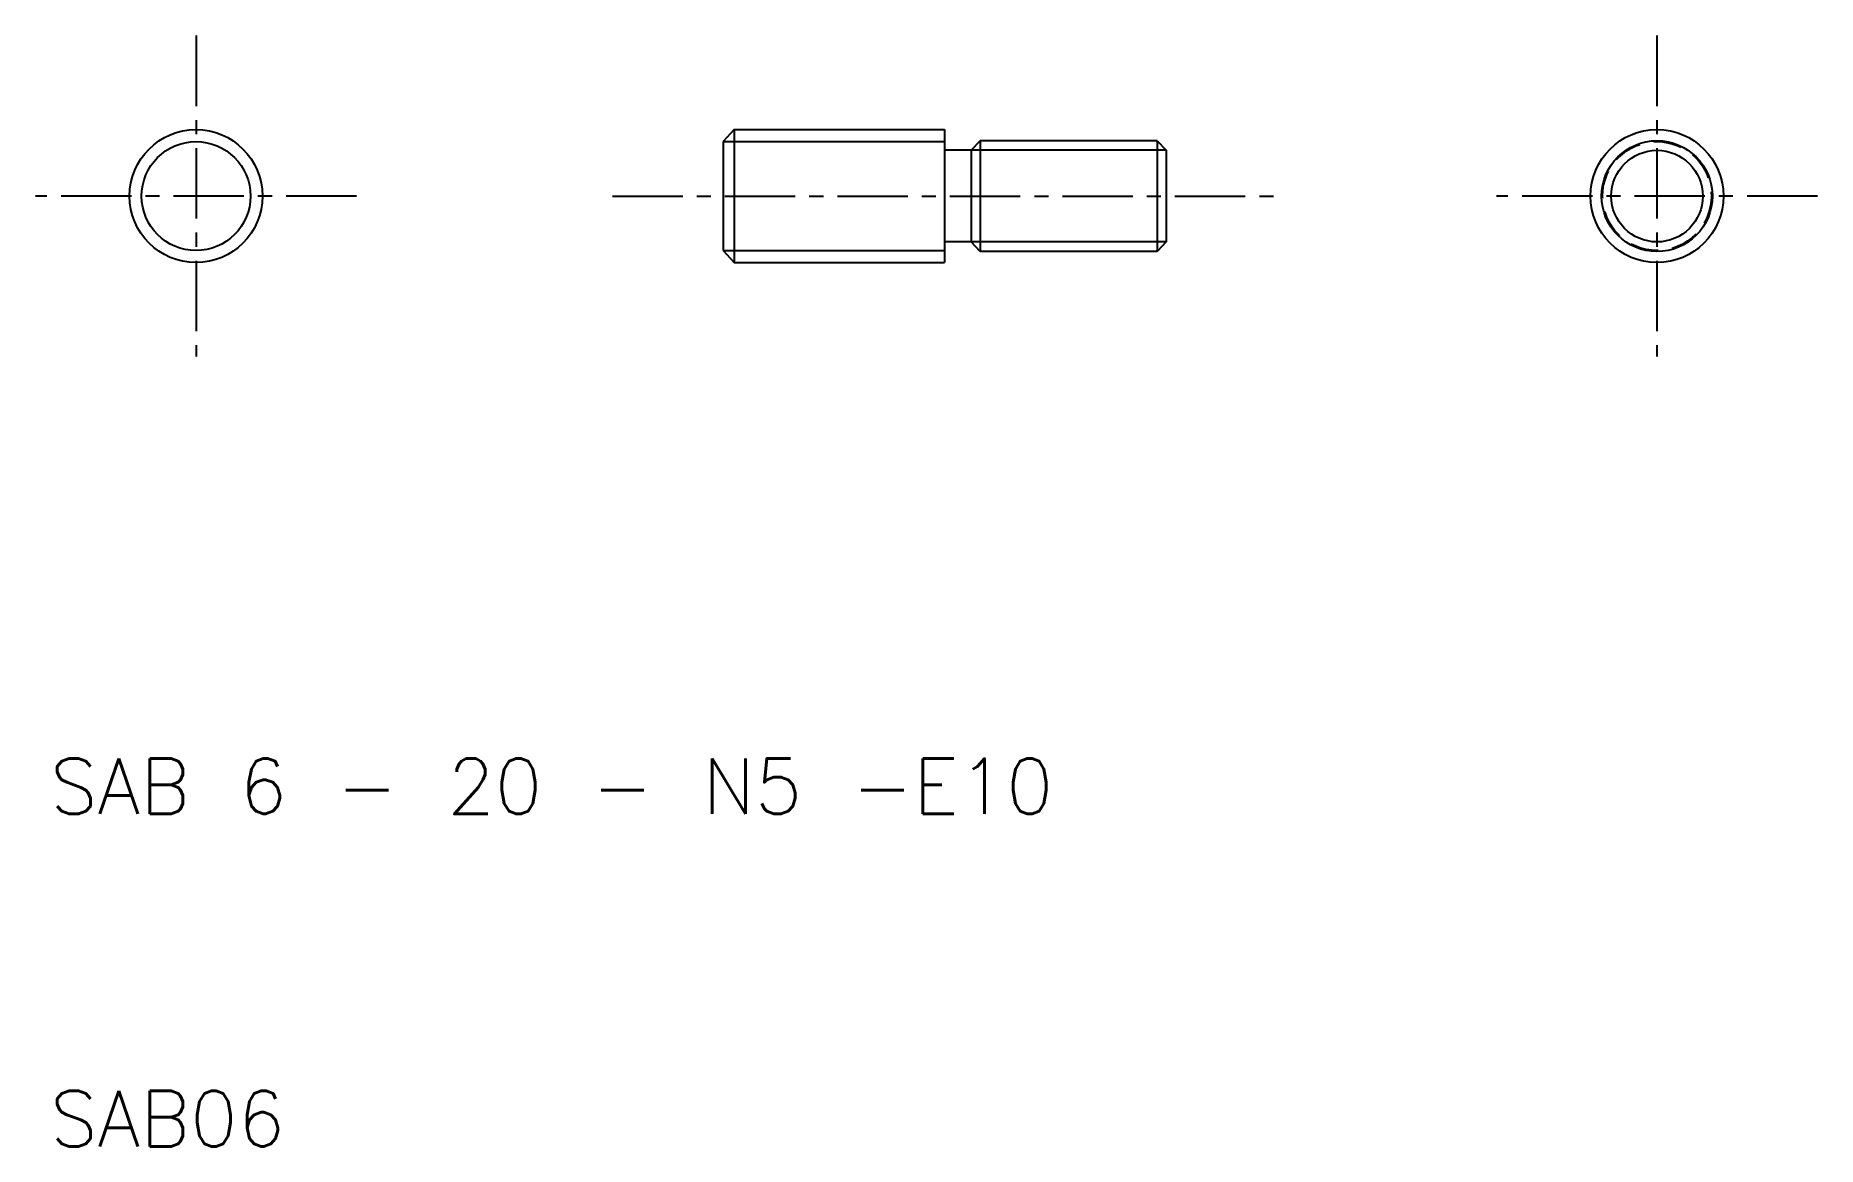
# Model space of a CAD drawing. Extents: x 9.3 to 89.7, y 7.9 to 58.
import ezdxf

# ---------------------------------------------------------------- set-up
doc = ezdxf.new("R2010")
doc.units = 0
doc.header["$LTSCALE"] = 0.1
doc.linetypes.add('CENTER', pattern=[50.8, 31.75, -6.35, 6.35, -6.35])
doc.linetypes.add('DASHED', pattern=[19.05, 12.7, -6.35])
doc.layers.get('0').update_dxf_attribs({"linetype": 'CONTINUOUS'})
doc.layers.add('CENTER', color=1, linetype='CONTINUOUS')
doc.styles.get("Standard").update_dxf_attribs({"font": 'txt.shx', "bigfont": 'bigfont.shx'})

msp = doc.modelspace()

# ---------------------------------------------------------------- linework, layer by layer
for p, q in [((40.815, 53.788), (40.315, 53.246)), ((40.315, 53.246), (40.315, 48.329)), ((40.815, 53.788), (40.815, 47.788)), ((40.815, 53.788), (50.315, 53.788)), ((50.315, 53.788), (50.315, 47.788)), ((50.315, 53.288), (50.315, 48.288)), ((51.915, 53.288), (51.515, 52.855)), ((59.915, 53.288), (51.915, 53.288)), ((51.915, 53.288), (51.915, 48.288)), ((59.915, 53.288), (59.915, 48.288)), ((59.915, 53.288), (60.315, 52.855)), ((51.515, 52.855), (50.315, 52.855)), ((51.515, 52.855), (51.515, 48.721)), ((60.315, 52.855), (60.315, 48.721)), ((40.315, 48.329), (40.815, 47.788)), ((51.515, 48.721), (50.315, 48.721)), ((51.915, 48.288), (51.515, 48.721)), ((59.915, 48.288), (51.915, 48.288)), ((60.315, 48.721), (59.915, 48.288)), ((40.815, 47.788), (50.315, 47.788))]:
    msp.add_line(p, q)
at = {"color": 3}
for p, q in [((40.315, 53.246), (50.315, 53.246)), ((60.315, 52.855), (51.515, 52.855)), ((40.315, 48.329), (50.315, 48.329)), ((60.315, 48.721), (51.515, 48.721))]:
    msp.add_line(p, q, dxfattribs=at)
for centre, radius in [((16.513, 50.788), 3), ((82.479, 50.788), 3), ((82.479, 50.788), 2.5)]:
    msp.add_circle(centre, radius)
for centre, radius in [((16.513, 50.788), 2.458), ((82.479, 50.788), 2.067)]:
    msp.add_circle(centre, radius, dxfattribs=at)
at = {"color": 3, "linetype": 'DASHED'}
msp.add_circle((82.479, 50.788), 2.458, dxfattribs=at)
at = {"layer": 'CENTER', "linetype": 'CENTER'}
for p, q in [((16.513, 58.029), (16.513, 43.547)), ((82.479, 58.029), (82.479, 43.547)), ((23.754, 50.788), (9.272, 50.788)), ((35.315, 50.788), (65.315, 50.788)), ((89.72, 50.788), (75.237, 50.788))]:
    msp.add_line(p, q, dxfattribs=at)

# ---------------------------------------------------------------- texts
for s, p in [('SAB 6 - 20 - N5 -E10', (9.925, 22.905)), ('SAB06', (9.925, 7.905))]:
    msp.add_text(s, height=2.5).set_placement(p)

doc.saveas('drawing.dxf')
